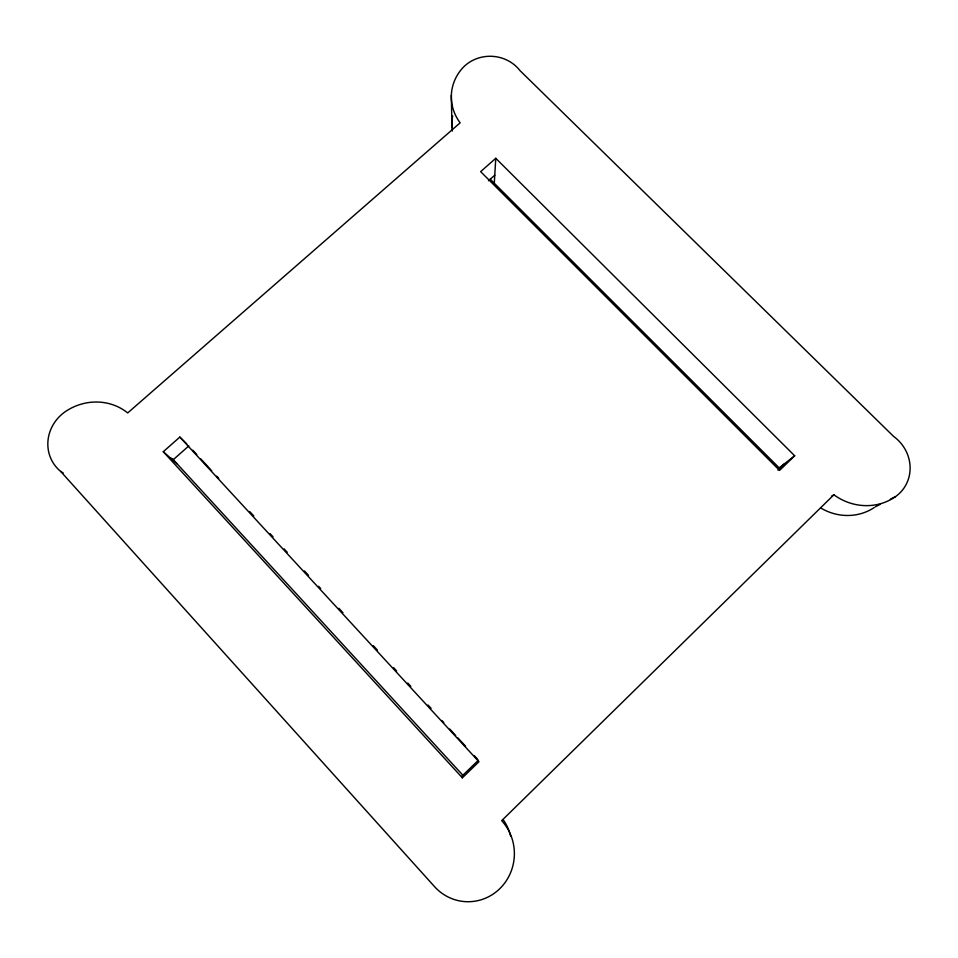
<?xml version="1.0" encoding="UTF-8"?>
<svg xmlns="http://www.w3.org/2000/svg" width="958" height="958" viewBox="0 0 958 958"><rect width="100%" height="100%" fill="white"/><g stroke="black" fill="none" stroke-linecap="round" stroke-linejoin="round"><path stroke-width="1.44" d="M462.367 777.812L163.267 451.709L179.841 437.087L478.964 761.73L462.367 777.812L462.403 774.735L172.344 458.642M494.292 183.277L495.765 158.298L794.685 455.78L779.596 470.402L480.641 171.638L495.765 158.298M895.467 496.651A53.241 50.079 36.7 0 1 833.879 494.783L501.681 820.671A47.936 46.14 -87.9 0 1 499.86 888.605A47.936 46.14 -87.9 0 1 434.489 886.593L60.677 471.432A39.41 37.087 -32 0 1 66.186 411.054A52.618 49.6 -32.5 0 1 127.701 412.934L460.139 122.828A48.595 45.098 3.5 0 1 461.96 68.736A36.404 33.758 3 0 1 519.978 70.605L893.491 436.309A38.739 36.416 37.6 0 1 895.467 496.651L890.389 499.214M462.391 775.729L478.437 760.185M777.92 470.067L784.183 463.983M188.822 445.913L172.799 460.091L170.835 457.936M488.484 180.763L494.771 175.206M794.685 455.78L779.189 467.899L490.173 179.158M831.52 496.184L833.879 494.783M875.169 506.902L880.246 504.339M60.677 471.432L63.204 472.965M163.267 451.709L177.35 464.079M179.841 437.087L186.834 443.949M249.727 511.56L253.786 515.955M270 533.546L273.03 536.839M284.179 548.934L287.22 552.239M304.44 570.92L308.488 575.315M318.619 586.308L320.655 588.511M338.881 608.294L342.94 612.701M373.333 645.68L377.38 650.075M393.594 667.666L396.636 670.959M407.773 683.054L410.814 686.347M428.034 705.04L431.076 708.333M192.809 450.236L196.797 454.559M200.773 458.882L211.73 470.773M216.712 476.174L218.711 478.341M441.842 720.476L443.817 722.619M449.757 729.062L455.685 735.505M457.661 737.648L465.576 746.234M474.473 755.886L477.443 759.107M451.338 95.357L451.96 127.558M874.115 507.62A50.726 47.864 37.1 0 1 820.91 508.087M503.429 820.024A45.529 43.864 -87.8 0 1 510.602 836.071M452.392 131.018A46.427 43.278 3.5 0 1 452.691 116.014"/></g></svg>
